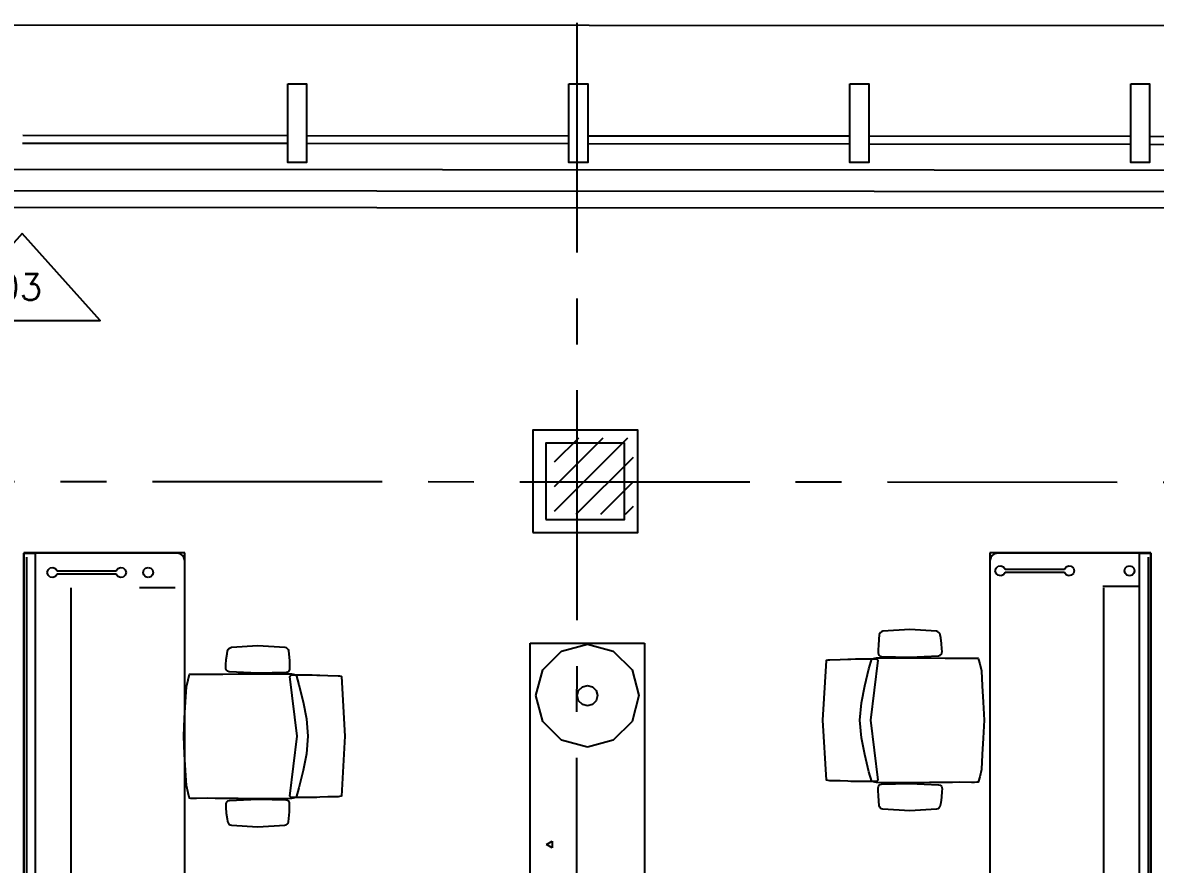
# Model space of a CAD drawing. Extents: x -4 to 325, y -1 to 181.
# Drawn here: x 12.249 to 16.563, y 34.185 to 37.39 of the extents above; entities that cross this region are included whole.
import ezdxf
from ezdxf.enums import TextEntityAlignment as Align

# ---------------------------------------------------------------- set-up
doc = ezdxf.new("R2010")
doc.units = 0
doc.header["$LTSCALE"] = 0.7
doc.header["$MEASUREMENT"] = 0
doc.linetypes.add('REC4_A1-00_PLANTA GENERAL$1$X-BB$0$CENTER', pattern=[2, 1.25, -0.25, 0.25, -0.25])
doc.linetypes.add('X-BB$0$HIDDEN2', pattern=[0.1875, 0.125, -0.0625])
doc.layers.get('0').update_dxf_attribs({"linetype": 'CONTINUOUS'})
for name, color, linetype in [('REC4_A1-00_PLANTA GENERAL$0$P3', 3, 'CONTINUOUS'), ('REC4_A1-00_PLANTA GENERAL$1$ACABADO INTERIOR', 4, 'CONTINUOUS'), ('REC4_A1-00_PLANTA GENERAL$1$BB$0$A-COLS', 251, 'CONTINUOUS'), ('REC4_A1-00_PLANTA GENERAL$1$BB$0$A-GLAZ', 251, 'CONTINUOUS'), ('REC4_A1-00_PLANTA GENERAL$1$BB$0$A-GRID', 251, 'REC4_A1-00_PLANTA GENERAL$1$X-BB$0$CENTER'), ('REC4_A1-00_PLANTA GENERAL$1$BB$0$A-WALL-PRHT', 251, 'CONTINUOUS'), ('REC4_A1-00_PLANTA GENERAL$1$FN$0$I-FURN-FREE', 1, 'CONTINUOUS'), ('REC4_A1-00_PLANTA GENERAL$1$LAMBRINES', 3, 'CONTINUOUS')]:
    doc.layers.add(name, color=color, linetype=linetype)
doc.styles.add('REC4_A1-00_PLANTA GENERAL$0$X-FN$0$ARIAL', font='arial.ttf')
doc.styles.add('ROMANS', font='romans.shx', dxfattribs={"width": 0.75})

# ---------------------------------------------------------------- blocks, each defined once
blk = doc.blocks.new('REC4_A1-00_PLANTA GENERAL', base_point=(3911.2412, -3265.1096))
at = {"layer": 'REC4_A1-00_PLANTA GENERAL$1$BB$0$A-GRID'}
h = blk.add_hatch(dxfattribs=at)
h.set_pattern_fill('ANSI31', color=8, scale=0.53)
h.set_pattern_definition([(45, (0.03352, 0.020166), (-0.046845824, 0.046845824), [])])
h.paths.add_polyline_path([(1.5678, 35.8547), (1.2166, 35.8547), (1.2166, 35.4908), (1.5678, 35.4908)])
h.paths.add_polyline_path([(8.0551, 35.8047), (7.7553, 35.8047), (7.7553, 35.5143), (8.0551, 35.5143)])
h.paths.add_polyline_path([(14.5753, 35.809), (14.2754, 35.809), (14.2754, 35.5187), (14.5753, 35.5187)])
h.paths.add_polyline_path([(21.0466, 35.804), (20.7468, 35.804), (20.7468, 35.5137), (21.0466, 35.5137)])
edge = h.paths.add_edge_path()
edge.add_arc((27.4259, 35.604), 0.1568, 0, 360)
h.paths.add_polyline_path([(34.1147, 35.7939), (33.8148, 35.7939), (33.8148, 35.5036), (34.1147, 35.5036)])
h.paths.add_polyline_path([(40.5576, 35.789), (40.2578, 35.789), (40.2578, 35.4986), (40.5576, 35.4986)])
edge = h.paths.add_edge_path()
edge.add_arc((46.9701, 35.6385), 0.2128, 0, 360)
edge = h.paths.add_edge_path()
edge.add_arc((33.9335, 29.5702), 0.1716, 0, 360)
h.paths.add_polyline_path([(1.5768, 29.8317), (1.2256, 29.8317), (1.2256, 29.4678), (1.5768, 29.4678)])
h.paths.add_polyline_path([(8.0508, 29.7868), (7.75, 29.7868), (7.75, 29.4871), (8.0508, 29.4871)])
h.paths.add_polyline_path([(14.3851, 29.7988), (14.2624, 29.7988), (14.2624, 29.4991), (14.3821, 29.4991)])
h.paths.add_polyline_path([(14.5632, 29.7988), (14.3851, 29.7988), (14.3821, 29.4991), (14.5632, 29.4991)])
h.paths.add_polyline_path([(21.1221, 29.5527), (20.7989, 29.5517), (20.7989, 29.3933), (21.1221, 29.3933)])
h.paths.add_polyline_path([(21.1221, 29.8224), (21.0453, 29.8224), (20.7989, 29.8217), (20.7989, 29.5517), (21.1221, 29.5527)])
h.paths.add_polyline_path([(27.542, 29.7729), (27.2913, 29.7729), (27.2913, 29.5231), (27.542, 29.5231)])
h.paths.add_polyline_path([(40.5264, 29.7716), (40.2757, 29.7716), (40.2757, 29.5218), (40.5264, 29.5218)])
h.paths.add_polyline_path([(47.0764, 29.8019), (46.7664, 29.8019), (46.7664, 29.4919), (47.0764, 29.4919)])
h.paths.add_polyline_path([(1.565, 23.8478), (1.2138, 23.8478), (1.2138, 23.4839), (1.565, 23.4839)])
h.paths.add_polyline_path([(7.9956, 23.8084), (7.6948, 23.8084), (7.6948, 23.5086), (7.9956, 23.5086)])
h.paths.add_polyline_path([(14.5958, 23.8058), (14.2249, 23.8067), (14.2249, 23.507), (14.5929, 23.5061)])
h.paths.add_polyline_path([(14.5258, 23.8058), (14.5958, 23.8058), (14.5929, 23.5061), (14.5258, 23.5061)], flags=16)
h.paths.add_polyline_path([(27.5327, 23.7392), (27.282, 23.7392), (27.282, 23.4894), (27.5327, 23.4894)])
edge = h.paths.add_edge_path()
edge.add_arc((33.9155, 23.6003), 0.1566, 0, 360)
h.paths.add_polyline_path([(40.5198, 23.6763), (40.2691, 23.6763), (40.2691, 23.4631), (40.5198, 23.4631)])
h.paths.add_polyline_path([(40.5198, 23.7129), (40.269, 23.7129), (40.269, 23.6763), (40.5198, 23.6763)])
h.paths.add_polyline_path([(47.0605, 23.6763), (46.8098, 23.6763), (46.8098, 23.4498), (47.0605, 23.4498)])
h.paths.add_polyline_path([(47.0605, 23.6997), (46.8098, 23.6997), (46.8098, 23.6763), (47.0605, 23.6763)])
h.paths.add_polyline_path([(1.5458, 17.8473), (1.1946, 17.8473), (1.1946, 17.4834), (1.5458, 17.4834)])
h.paths.add_polyline_path([(8.0633, 17.8071), (7.7625, 17.8071), (7.7625, 17.5074), (8.0633, 17.5074)])
h.paths.add_polyline_path([(14.4343, 17.7919), (14.3217, 17.7919), (14.3217, 17.4921), (14.4285, 17.4921)])
h.paths.add_polyline_path([(14.6226, 17.7919), (14.4343, 17.7919), (14.4285, 17.4921), (14.6226, 17.4921)])
h.paths.add_polyline_path([(27.5235, 17.756), (27.2727, 17.756), (27.2727, 17.5062), (27.5235, 17.5062)])
edge = h.paths.add_edge_path()
edge.add_arc((33.905, 17.5767), 0.1574, 0, 360)
h.paths.add_polyline_path([(40.5132, 17.7384), (40.3113, 17.7384), (40.3113, 17.5259), (40.5132, 17.5259)])
h.paths.add_polyline_path([(40.3113, 17.7384), (40.2625, 17.7384), (40.2625, 17.4886), (40.5132, 17.4886), (40.5132, 17.5259), (40.3113, 17.5259)])
h.paths.add_polyline_path([(47.0683, 17.7542), (46.7674, 17.7542), (46.7674, 17.5259), (47.0683, 17.5259)])
h.paths.add_polyline_path([(47.0683, 17.5259), (46.7674, 17.5259), (46.7674, 17.4544), (47.0683, 17.4544)])
h.paths.add_polyline_path([(1.5739, 11.86), (1.2227, 11.86), (1.2227, 11.4962), (1.5739, 11.4962)])
h.paths.add_polyline_path([(8.0659, 11.8138), (7.765, 11.8138), (7.765, 11.514), (8.0659, 11.514)])
h.paths.add_polyline_path([(14.5258, 11.7988), (14.2249, 11.7988), (14.2249, 11.499), (14.5258, 11.499)])
h.paths.add_polyline_path([(21.0742, 11.6829), (20.7512, 11.6844), (20.7512, 11.4144), (21.0742, 11.4144)])
h.paths.add_polyline_path([(21.0742, 11.7656), (20.7512, 11.7656), (20.7512, 11.6844), (21.0742, 11.6829)])
h.paths.add_polyline_path([(27.5142, 11.7439), (27.2635, 11.7439), (27.2635, 11.4941), (27.5142, 11.4941)])
edge = h.paths.add_edge_path()
edge.add_arc((33.8803, 11.59), 0.1553, 0, 360)
h.paths.add_polyline_path([(40.5065, 11.7154), (40.2558, 11.7154), (40.2558, 11.464), (40.5065, 11.464)])
h.paths.add_polyline_path([(47.0258, 11.6987), (46.775, 11.6987), (46.775, 11.4489), (47.0258, 11.4489)])
h.paths.add_polyline_path([(1.5513, 5.8383), (1.2001, 5.8383), (1.2001, 5.4744), (1.5513, 5.4744)])
h.paths.add_polyline_path([(8.0395, 5.7813), (7.7676, 5.7813), (7.7676, 5.4815), (8.0395, 5.4815)])
h.paths.add_polyline_path([(8.0685, 5.7813), (8.0395, 5.7813), (8.0395, 5.4815), (8.0685, 5.4815)])
h.paths.add_polyline_path([(14.5132, 5.7555), (14.2123, 5.7555), (14.2123, 5.4558), (14.5132, 5.4558)])
h.paths.add_polyline_path([(21.0084, 5.7048), (20.7577, 5.7048), (20.7577, 5.455), (21.0084, 5.455)])
h.paths.add_polyline_path([(27.5299, 5.7035), (27.229, 5.7035), (27.229, 5.4037), (27.5299, 5.4037)])
h.paths.add_polyline_path([(34.0162, 5.6528), (33.7655, 5.6528), (33.7655, 5.403), (34.0162, 5.403)])
h.paths.add_polyline_path([(40.4672, 5.6155), (40.2072, 5.6155), (40.2072, 5.3555), (40.4672, 5.3555)])
edge = h.paths.add_edge_path()
edge.add_arc((46.8827, 5.476), 0.1877, 0, 360)
at = {"layer": 'REC4_A1-00_PLANTA GENERAL$0$P3'}
blk.add_lwpolyline([(14.1919, 35.4485), (14.5917, 35.4485), (14.5917, 35.8389), (14.1919, 35.8389)], close=True, dxfattribs=at)
at = {"layer": 'REC4_A1-00_PLANTA GENERAL$1$ACABADO INTERIOR'}
blk.add_lwpolyline([(9.8095, 36.753), (47.6859, 36.7267)], dxfattribs=at)
at = {"layer": 'REC4_A1-00_PLANTA GENERAL$1$BB$0$A-COLS'}
for points in [[(13.2589, 37.1574), (13.3305, 37.1574), (13.3305, 36.8575), (13.2589, 36.8575)], [(14.3297, 37.1573), (14.4013, 37.1573), (14.4013, 36.8575), (14.3297, 36.8575)], [(15.3997, 37.1573), (15.4713, 37.1573), (15.4713, 36.8575), (15.3997, 36.8575)], [(16.4697, 37.1573), (16.5413, 37.1573), (16.5413, 36.8575), (16.4697, 36.8575)], [(14.2419, 35.4985), (14.5417, 35.4985), (14.5417, 35.7889), (14.2419, 35.7889)]]:
    blk.add_lwpolyline(points, close=True, dxfattribs=at)
at = {"layer": 'REC4_A1-00_PLANTA GENERAL$1$BB$0$A-GLAZ'}
for points in [[(12.2492, 36.9319), (13.2589, 36.931)], [(12.2493, 36.9619), (13.2589, 36.961)], [(13.3305, 36.9609), (14.3298, 36.9599)], [(13.3305, 36.9309), (14.3297, 36.9299)], [(14.4013, 36.9599), (15.3998, 36.9589)], [(14.4013, 36.9299), (15.3997, 36.9289)], [(15.4713, 36.9588), (16.4698, 36.9579)], [(15.4713, 36.9288), (16.4697, 36.9279)], [(16.5413, 36.9578), (17.59, 36.9568)], [(16.5413, 36.9278), (17.59, 36.9268)], [(10.0989, 36.834), (45.6974, 36.8093)]]:
    blk.add_lwpolyline(points, dxfattribs=at)
at = {"layer": 'REC4_A1-00_PLANTA GENERAL$1$BB$0$A-GRID'}
for points in [[(14.3501, -1.2847), (14.3628, 43.0092)], [(-2.6568, 35.6526), (52.8043, 35.6183)]]:
    blk.add_lwpolyline(points, dxfattribs=at)
at = {"layer": 'REC4_A1-00_PLANTA GENERAL$1$BB$0$A-WALL-PRHT'}
blk.add_line((10.0989, 37.384), (45.6974, 37.3593), dxfattribs=at)
at = {"layer": 'REC4_A1-00_PLANTA GENERAL$1$FN$0$I-FURN-FREE'}
for p, q in [((12.8673, 35.3716), (12.2542, 35.3716)), ((12.2542, 35.3716), (12.2542, 33.5324)), ((12.2542, 33.534), (12.2542, 35.37)), ((12.2542, 35.37), (12.2974, 35.37)), ((12.2634, 35.3547), (12.2634, 33.5493)), ((12.2974, 35.37), (12.2974, 33.534)), ((12.8354, 35.37), (12.2974, 35.37)), ((12.2974, 35.37), (12.2974, 33.534)), ((12.8354, 35.37), (12.2974, 35.37)), ((12.2974, 35.37), (12.2974, 35.37)), ((12.2974, 35.37), (12.2974, 33.534)), ((12.8436, 35.3689), (12.8354, 35.37)), ((12.8436, 35.3689), (12.8354, 35.37)), ((12.8514, 35.3657), (12.8436, 35.3689)), ((12.8514, 35.3657), (12.8436, 35.3689)), ((12.858, 35.3606), (12.8514, 35.3657)), ((12.858, 35.3606), (12.8514, 35.3657)), ((12.863, 35.354), (12.858, 35.3606)), ((12.863, 35.354), (12.858, 35.3606)), ((12.8662, 35.3463), (12.863, 35.354)), ((12.8662, 35.3463), (12.863, 35.354)), ((12.8673, 35.3381), (12.8662, 35.3463)), ((12.8673, 35.3381), (12.8662, 35.3463)), ((12.8673, 33.5324), (12.8673, 35.3716)), ((12.8673, 33.5659), (12.8673, 35.3381)), ((12.8673, 33.5659), (12.8673, 35.3381)), ((16.5458, 35.3716), (15.9327, 35.3716)), ((15.9327, 35.3716), (15.9327, 33.5324)), ((15.9338, 35.3463), (15.9327, 35.3381)), ((15.9338, 35.3463), (15.9327, 35.3381)), ((15.9327, 35.3381), (15.9327, 33.5659)), ((15.9327, 35.3381), (15.9327, 33.5659)), ((15.937, 35.354), (15.9338, 35.3463)), ((15.937, 35.354), (15.9338, 35.3463)), ((15.942, 35.3606), (15.937, 35.354)), ((15.942, 35.3606), (15.937, 35.354)), ((15.9486, 35.3657), (15.942, 35.3606)), ((15.9486, 35.3657), (15.942, 35.3606)), ((15.9564, 35.3689), (15.9486, 35.3657)), ((15.9564, 35.3689), (15.9486, 35.3657)), ((15.9646, 35.37), (15.9564, 35.3689)), ((15.9646, 35.37), (15.9564, 35.3689)), ((16.5026, 35.37), (15.9646, 35.37)), ((16.5026, 35.37), (15.9646, 35.37)), ((16.5026, 33.534), (16.5026, 35.37)), ((16.5026, 33.534), (16.5026, 35.37)), ((16.5026, 35.37), (16.5458, 35.37)), ((16.5026, 33.534), (16.5026, 35.37)), ((16.5366, 33.5493), (16.5366, 35.3547)), ((16.5458, 33.5324), (16.5458, 35.3716)), ((16.5458, 35.37), (16.5458, 33.534)), ((12.3429, 35.2965), (12.3458, 35.3067)), ((12.3458, 35.2864), (12.3429, 35.2965)), ((12.3458, 35.3067), (12.3537, 35.3138)), ((12.3537, 35.3138), (12.3641, 35.3156)), ((12.3641, 35.3156), (12.3739, 35.3116)), ((12.3739, 35.3116), (12.3801, 35.3031)), ((12.3801, 35.29), (12.3739, 35.2814)), ((12.3801, 35.3031), (12.6059, 35.3031)), ((12.6059, 35.29), (12.3801, 35.29)), ((12.6059, 35.3031), (12.6121, 35.3116)), ((12.6121, 35.2814), (12.6059, 35.29)), ((12.6121, 35.3116), (12.6219, 35.3156)), ((12.6219, 35.3156), (12.6323, 35.3138)), ((12.6323, 35.3138), (12.6401, 35.3067)), ((12.6401, 35.3067), (12.6431, 35.2965)), ((12.6431, 35.2965), (12.6401, 35.2864)), ((12.7081, 35.2965), (12.7107, 35.3061)), ((12.7107, 35.287), (12.7081, 35.2965)), ((12.7107, 35.3061), (12.7177, 35.3131)), ((12.7177, 35.3131), (12.7273, 35.3157)), ((12.7273, 35.3157), (12.7369, 35.3131)), ((12.7369, 35.3131), (12.7439, 35.3061)), ((12.7439, 35.3061), (12.7464, 35.2965)), ((12.7464, 35.2965), (12.7439, 35.287)), ((15.9537, 35.3031), (15.9567, 35.3133)), ((15.9567, 35.2929), (15.9537, 35.3031)), ((15.9567, 35.3133), (15.9645, 35.3203)), ((15.9645, 35.2859), (15.9567, 35.2929)), ((15.9645, 35.3203), (15.9749, 35.3222)), ((15.9749, 35.3222), (15.9847, 35.3182)), ((15.9847, 35.288), (15.9749, 35.284)), ((15.9847, 35.3182), (15.9909, 35.3097)), ((15.9909, 35.2965), (15.9847, 35.288)), ((15.9909, 35.3097), (16.2167, 35.3097)), ((15.9909, 35.3097), (15.9909, 35.3097)), ((16.2167, 35.2965), (15.9909, 35.2965)), ((16.2167, 35.3097), (16.2229, 35.3182)), ((16.2229, 35.288), (16.2167, 35.2965)), ((16.2229, 35.3182), (16.2327, 35.3222)), ((16.2327, 35.284), (16.2229, 35.288)), ((16.2327, 35.3222), (16.2431, 35.3203)), ((16.2431, 35.3203), (16.251, 35.3133)), ((16.251, 35.2929), (16.2431, 35.2859)), ((16.251, 35.3133), (16.2539, 35.3031)), ((16.2539, 35.3031), (16.251, 35.2929)), ((16.4455, 35.3031), (16.448, 35.3127)), ((16.448, 35.2935), (16.4455, 35.3031)), ((16.448, 35.3127), (16.4551, 35.3197)), ((16.4551, 35.2865), (16.448, 35.2935)), ((16.4551, 35.3197), (16.4646, 35.3223)), ((16.4646, 35.3223), (16.4742, 35.3197)), ((16.4742, 35.3197), (16.4812, 35.3127)), ((16.4812, 35.2935), (16.4742, 35.2865)), ((16.4812, 35.3127), (16.4838, 35.3031)), ((16.4838, 35.3031), (16.4812, 35.2935)), ((12.3537, 35.2793), (12.3458, 35.2864)), ((12.3641, 35.2775), (12.3537, 35.2793)), ((12.3739, 35.2814), (12.3641, 35.2775)), ((12.6219, 35.2775), (12.6121, 35.2814)), ((12.6323, 35.2793), (12.6219, 35.2775)), ((12.6401, 35.2864), (12.6323, 35.2793)), ((12.7177, 35.28), (12.7107, 35.287)), ((12.7273, 35.2774), (12.7177, 35.28)), ((12.7369, 35.28), (12.7273, 35.2774)), ((12.7439, 35.287), (12.7369, 35.28)), ((15.9749, 35.284), (15.9645, 35.2859)), ((16.2431, 35.2859), (16.2327, 35.284)), ((16.3625, 35.2444), (16.4981, 35.2444)), ((16.4646, 35.2839), (16.4551, 35.2865)), ((16.4742, 35.2865), (16.4646, 35.2839)), ((12.4331, 35.2378), (12.4331, 33.6661)), ((12.8295, 35.2378), (12.6938, 35.2378)), ((16.3669, 33.6661), (16.3669, 35.2378)), ((14.1822, 33.4941), (14.1822, 35.0267)), ((14.1822, 35.0267), (14.6178, 35.0267)), ((14.2299, 34.9257), (14.3018, 34.9975)), ((14.3018, 34.9975), (14.4, 35.0239)), ((14.4, 35.0239), (14.4982, 34.9975)), ((14.4, 35.0239), (14.4, 35.0239)), ((14.4982, 34.9975), (14.5701, 34.9257)), ((14.6178, 35.0267), (14.6178, 33.4941)), ((14.2036, 34.8275), (14.2299, 34.9257)), ((14.5701, 34.9257), (14.5964, 34.8275)), ((14.3668, 34.8467), (14.3808, 34.8607)), ((14.3808, 34.8607), (14.4, 34.8658)), ((14.4, 34.8658), (14.4192, 34.8607)), ((14.4, 34.8658), (14.4, 34.8658)), ((14.4192, 34.8607), (14.4332, 34.8467)), ((14.2299, 34.7293), (14.2036, 34.8275)), ((14.3617, 34.8275), (14.3668, 34.8467)), ((14.3668, 34.8083), (14.3617, 34.8275)), ((14.4332, 34.8467), (14.4383, 34.8275)), ((14.4383, 34.8275), (14.4332, 34.8083)), ((14.5964, 34.8275), (14.5701, 34.7293)), ((14.3808, 34.7943), (14.3668, 34.8083)), ((14.4, 34.7892), (14.3808, 34.7943)), ((14.4192, 34.7943), (14.4, 34.7892)), ((14.4332, 34.8083), (14.4192, 34.7943)), ((14.3018, 34.6574), (14.2299, 34.7293)), ((14.5701, 34.7293), (14.4982, 34.6574)), ((14.4, 34.6311), (14.3018, 34.6574)), ((14.4982, 34.6574), (14.4, 34.6311)), ((14.2442, 34.2604), (14.2663, 34.2732)), ((14.2663, 34.2476), (14.2442, 34.2604)), ((14.2442, 34.2604), (14.2442, 34.2604)), ((14.2663, 34.2732), (14.2663, 34.2476))]:
    blk.add_line(p, q, dxfattribs=at)
for points in [[(15.628, 35.079), (15.5256, 35.0726), (15.5207, 35.0711), (15.5166, 35.0684), (15.5134, 35.0645), (15.5116, 35.0598), (15.5082, 35.0215), (15.5076, 35.0011), (15.5075, 34.9909), (15.5082, 34.9859), (15.5107, 34.9814), (15.515, 34.9783), (15.5205, 34.9769), (15.6277, 34.9745), (15.7376, 34.9795), (15.7438, 34.9813), (15.7483, 34.9851), (15.7503, 34.9899), (15.7506, 34.9951), (15.7504, 35.0056), (15.7489, 35.0265), (15.7457, 35.0479), (15.7437, 35.0586), (15.7419, 35.0637), (15.7388, 35.0681), (15.7346, 35.0711), (15.7294, 35.0726), (15.628, 35.079)], [(15.438, 34.7338), (15.4434, 34.8005), (15.4564, 34.8644), (15.4721, 34.93), (15.4832, 34.9675), (15.5005, 34.9713), (15.6231, 34.9718), (15.6491, 34.9718), (15.7031, 34.9714), (15.7625, 34.9705), (15.7907, 34.9703), (15.8188, 34.9702), (15.8626, 34.9705), (15.8745, 34.9704), (15.8835, 34.9702), (15.8884, 34.9698), (15.8898, 34.9652), (15.8943, 34.9488), (15.9007, 34.9217), (15.904, 34.8647), (15.9075, 34.8022), (15.9111, 34.7338), (15.9075, 34.6655), (15.904, 34.6029), (15.9007, 34.5459), (15.8943, 34.5188), (15.8898, 34.5024), (15.8884, 34.4978), (15.8835, 34.4974), (15.8745, 34.4972), (15.8626, 34.4971), (15.8188, 34.4974), (15.7907, 34.4973), (15.7625, 34.4972), (15.7031, 34.4962), (15.6491, 34.4958), (15.6231, 34.4958), (15.5005, 34.4963), (15.4832, 34.5001), (15.4721, 34.5376), (15.4564, 34.6032), (15.4434, 34.6671), (15.438, 34.7338)], [(13.3521, 34.9062), (13.3697, 34.9058), (13.3816, 34.9052), (13.4109, 34.9036), (13.4505, 34.9034), (13.4562, 34.9027), (13.4628, 34.9012), (13.4629, 34.9011), (13.4632, 34.9005), (13.4767, 34.6728), (13.4632, 34.4452), (13.4629, 34.4446), (13.4628, 34.4445), (13.4562, 34.4429), (13.4505, 34.4422), (13.4109, 34.4421), (13.3816, 34.4405), (13.3697, 34.4398), (13.3521, 34.4394), (13.3363, 34.439), (13.2734, 34.4395), (13.2708, 34.4401), (13.2674, 34.4446), (13.2947, 34.6728), (13.2674, 34.901), (13.2708, 34.9055), (13.2734, 34.9062), (13.3363, 34.9066), (13.3521, 34.9062)]]:
    blk.add_lwpolyline(points, close=True, dxfattribs=at)
for points in [[(13.1455, 35.018), (13.2479, 35.0116), (13.2528, 35.0102), (13.2569, 35.0074), (13.2601, 35.0035), (13.262, 34.9989), (13.2653, 34.9605), (13.2659, 34.9401), (13.266, 34.9299), (13.2653, 34.9249), (13.2628, 34.9204), (13.2585, 34.9173), (13.253, 34.9159), (13.1458, 34.9135), (13.0359, 34.9186), (13.0297, 34.9203), (13.0252, 34.9241), (13.0232, 34.929), (13.0229, 34.9342), (13.0231, 34.9446), (13.0247, 34.9655), (13.0278, 34.9869), (13.0298, 34.9976), (13.0316, 35.0027), (13.0347, 35.0071), (13.039, 35.0101), (13.0441, 35.0116), (13.1455, 35.018)], [(15.4214, 34.5004), (15.4038, 34.5008), (15.3919, 34.5015), (15.3626, 34.5031), (15.323, 34.5032), (15.3173, 34.5039), (15.3107, 34.5054), (15.3106, 34.5056), (15.3103, 34.5061), (15.2968, 34.7338), (15.3103, 34.9615), (15.3106, 34.9621), (15.3107, 34.9622), (15.3173, 34.9637), (15.323, 34.9644), (15.3626, 34.9645), (15.3919, 34.9661), (15.4038, 34.9668), (15.4214, 34.9672), (15.4372, 34.9676), (15.5001, 34.9672), (15.5027, 34.9665), (15.5062, 34.962), (15.4788, 34.7338), (15.5062, 34.5056), (15.5027, 34.5011), (15.5001, 34.5004), (15.4372, 34.5), (15.4214, 34.5004)], [(13.3355, 34.6728), (13.3301, 34.6061), (13.3171, 34.5422), (13.3014, 34.4767), (13.2903, 34.4392), (13.273, 34.4353), (13.1504, 34.4349), (13.1244, 34.4349), (13.0704, 34.4352), (13.011, 34.4362), (12.9828, 34.4363), (12.9547, 34.4365), (12.9109, 34.4361), (12.899, 34.4362), (12.89, 34.4364), (12.8851, 34.4368), (12.8837, 34.4414), (12.8792, 34.4578), (12.8728, 34.4849), (12.8695, 34.5419), (12.866, 34.6045), (12.8625, 34.6728), (12.866, 34.7412), (12.8695, 34.8038), (12.8728, 34.8608), (12.8792, 34.8878), (12.8837, 34.9042), (12.8851, 34.9089), (12.89, 34.9092), (12.899, 34.9095), (12.9109, 34.9095), (12.9547, 34.9092), (12.9828, 34.9093), (13.011, 34.9095), (13.0704, 34.9104), (13.1244, 34.9108), (13.1504, 34.9108), (13.273, 34.9103), (13.2903, 34.9065), (13.3014, 34.869), (13.3171, 34.8035), (13.3301, 34.7395), (13.3355, 34.6728)], [(15.628, 34.3886), (15.5256, 34.395), (15.5207, 34.3965), (15.5166, 34.3992), (15.5134, 34.4031), (15.5116, 34.4078), (15.5082, 34.4461), (15.5076, 34.4665), (15.5075, 34.4767), (15.5082, 34.4818), (15.5107, 34.4862), (15.515, 34.4894), (15.5205, 34.4907), (15.6277, 34.4931), (15.7376, 34.4881), (15.7438, 34.4863), (15.7483, 34.4825), (15.7503, 34.4777), (15.7506, 34.4725), (15.7504, 34.4621), (15.7489, 34.4411), (15.7457, 34.4197), (15.7437, 34.409), (15.7419, 34.4039), (15.7388, 34.3995), (15.7346, 34.3966), (15.7294, 34.395), (15.628, 34.3886)], [(13.1455, 34.3276), (13.2479, 34.334), (13.2528, 34.3355), (13.2569, 34.3382), (13.2601, 34.3422), (13.262, 34.3468), (13.2653, 34.3851), (13.2659, 34.4055), (13.266, 34.4157), (13.2653, 34.4208), (13.2628, 34.4252), (13.2585, 34.4284), (13.253, 34.4298), (13.1458, 34.4322), (13.0359, 34.4271), (13.0297, 34.4253), (13.0252, 34.4215), (13.0232, 34.4167), (13.0229, 34.4115), (13.0231, 34.4011), (13.0247, 34.3802), (13.0278, 34.3587), (13.0298, 34.3481), (13.0316, 34.343), (13.0347, 34.3385), (13.039, 34.3356), (13.0441, 34.334), (13.1455, 34.3276)]]:
    blk.add_lwpolyline(points, dxfattribs=at)
at = {"layer": 'REC4_A1-00_PLANTA GENERAL$1$LAMBRINES'}
blk.add_lwpolyline([(47.686, 36.6742), (9.8098, 36.6863)], dxfattribs=at)
at = {"layer": 'REC4_A1-00_PLANTA GENERAL$1$FN$0$I-FURN-FREE', "style": 'REC4_A1-00_PLANTA GENERAL$0$X-FN$0$ARIAL', "text_generation_flag": 4}
for tag, p, height in [('ITEXT', (44.0612, 35.3807), 0.0358), ('CAPQT', (44.1235, 34.7232), 0.00704), ('CAPMC', (44.1235, 34.7232), 0.00704), ('CAPMG', (44.1235, 34.7232), 0.00704), ('STYLE', (44.1235, 34.7232), 0.0572), ('STYLE', (44.1235, 34.7232), 0.0572), ('CAPPN', (44.1235, 34.7232), 0.0715), ('L3', (44.1235, 34.7232), 0.0715), ('L1', (44.1235, 34.7232), 0.0715), ('L2', (44.1235, 34.7232), 0.0715)]:
    blk.add_attdef(tag, p, '', height=height, dxfattribs=at)
for tag, p, height, rotation in [('ITEXT', (42.9913, 35.0599), 0.0358, 30), ('ITEXT', (45.1482, 35.1235), 0.0358, 330), ('CAPPN', (43.374, 34.5216), 0.0715, 30), ('STYLE', (43.374, 34.5216), 0.0572, 30), ('STYLE', (43.374, 34.5216), 0.0572, 30), ('L1', (43.374, 34.5216), 0.0715, 30), ('L2', (43.374, 34.5216), 0.0715, 30), ('L3', (43.374, 34.5216), 0.0715, 30), ('CAPMG', (43.374, 34.5216), 0.00704, 30), ('CAPMC', (43.374, 34.5216), 0.00704, 30), ('CAPQT', (43.374, 34.5216), 0.00704, 30), ('L1', (44.8734, 34.523), 0.0715, 330), ('L3', (44.8734, 34.523), 0.0715, 330), ('L2', (44.8734, 34.523), 0.0715, 330), ('STYLE', (44.8734, 34.523), 0.0572, 330), ('STYLE', (44.8734, 34.523), 0.0572, 330), ('CAPMC', (44.8734, 34.523), 0.00704, 330), ('CAPMG', (44.8734, 34.523), 0.00704, 330), ('CAPQT', (44.8734, 34.523), 0.00704, 330), ('CAPPN', (44.8734, 34.523), 0.0715, 330), ('ITEXT', (42.2251, 34.2472), 0.0358, 60), ('ITEXT', (45.9609, 34.3573), 0.0358, 300), ('CAPPN', (42.8256, 33.9723), 0.0715, 60), ('STYLE', (42.8256, 33.9723), 0.0572, 60), ('STYLE', (42.8256, 33.9723), 0.0572, 60), ('L1', (42.8256, 33.9723), 0.0715, 60), ('L2', (42.8256, 33.9723), 0.0715, 60), ('L3', (42.8256, 33.9723), 0.0715, 60), ('CAPMG', (42.8256, 33.9723), 0.00704, 60), ('CAPMC', (42.8256, 33.9723), 0.00704, 60), ('CAPQT', (42.8256, 33.9723), 0.00704, 60), ('L1', (45.4227, 33.9746), 0.0715, 300), ('L3', (45.4227, 33.9746), 0.0715, 300), ('L2', (45.4227, 33.9746), 0.0715, 300), ('CAPPN', (45.4227, 33.9746), 0.0715, 300), ('STYLE', (45.4227, 33.9746), 0.0572, 300), ('STYLE', (45.4227, 33.9746), 0.0572, 300), ('CAPMC', (45.4227, 33.9746), 0.00704, 300), ('CAPMG', (45.4227, 33.9746), 0.00704, 300), ('CAPQT', (45.4227, 33.9746), 0.00704, 300), ('CAPPN', (42.6254, 33.2225), 0.0715, 90), ('STYLE', (42.6254, 33.2225), 0.0572, 90), ('STYLE', (42.6254, 33.2225), 0.0572, 90), ('L3', (42.6254, 33.2225), 0.0715, 90), ('L1', (42.6254, 33.2225), 0.0715, 90), ('L2', (42.6254, 33.2225), 0.0715, 90), ('ITEXT', (41.9679, 33.1602), 0.0358, 90), ('ITEXT', (46.2817, 33.2874), 0.0358, 270), ('CAPQT', (42.6254, 33.2225), 0.00704, 90), ('CAPMG', (42.6254, 33.2225), 0.00704, 90), ('CAPMC', (42.6254, 33.2225), 0.00704, 90), ('CAPPN', (45.6242, 33.2251), 0.0715, 270), ('L3', (45.6242, 33.2251), 0.0715, 270), ('L2', (45.6242, 33.2251), 0.0715, 270), ('L1', (45.6242, 33.2251), 0.0715, 270), ('STYLE', (45.6242, 33.2251), 0.0572, 270), ('STYLE', (45.6242, 33.2251), 0.0572, 270), ('CAPMC', (45.6242, 33.2251), 0.00704, 270), ('CAPMG', (45.6242, 33.2251), 0.00704, 270), ('CAPQT', (45.6242, 33.2251), 0.00704, 270), ('CAPPN', (42.8269, 32.4729), 0.0715, 120), ('STYLE', (42.8269, 32.4729), 0.0572, 120), ('STYLE', (42.8269, 32.4729), 0.0572, 120), ('L1', (42.8269, 32.4729), 0.0715, 120), ('L2', (42.8269, 32.4729), 0.0715, 120), ('L3', (42.8269, 32.4729), 0.0715, 120), ('CAPMG', (42.8269, 32.4729), 0.00704, 120), ('CAPMC', (42.8269, 32.4729), 0.00704, 120), ('CAPQT', (42.8269, 32.4729), 0.00704, 120), ('CAPPN', (45.424, 32.4752), 0.0715, 240), ('STYLE', (45.424, 32.4752), 0.0572, 240), ('STYLE', (45.424, 32.4752), 0.0572, 240), ('L2', (45.424, 32.4752), 0.0715, 240), ('L3', (45.424, 32.4752), 0.0715, 240), ('L1', (45.424, 32.4752), 0.0715, 240), ('CAPMG', (45.424, 32.4752), 0.00704, 240), ('CAPQT', (45.424, 32.4752), 0.00704, 240), ('CAPMC', (45.424, 32.4752), 0.00704, 240), ('ITEXT', (42.2887, 32.0903), 0.0358, 120), ('ITEXT', (46.0245, 32.2004), 0.0358, 240), ('CAPPN', (43.3762, 31.9246), 0.0715, 150), ('STYLE', (43.3762, 31.9246), 0.0572, 150), ('STYLE', (43.3762, 31.9246), 0.0572, 150), ('L1', (43.3762, 31.9246), 0.0715, 150), ('L2', (43.3762, 31.9246), 0.0715, 150), ('L3', (43.3762, 31.9246), 0.0715, 150), ('CAPPN', (44.8757, 31.9259), 0.0715, 210), ('STYLE', (44.8757, 31.9259), 0.0572, 210), ('STYLE', (44.8757, 31.9259), 0.0572, 210), ('L2', (44.8757, 31.9259), 0.0715, 210), ('L3', (44.8757, 31.9259), 0.0715, 210), ('L1', (44.8757, 31.9259), 0.0715, 210), ('CAPMG', (43.3762, 31.9246), 0.00704, 150), ('CAPMC', (43.3762, 31.9246), 0.00704, 150), ('CAPQT', (43.3762, 31.9246), 0.00704, 150), ('CAPMG', (44.8757, 31.9259), 0.00704, 210), ('CAPMC', (44.8757, 31.9259), 0.00704, 210), ('CAPQT', (44.8757, 31.9259), 0.00704, 210), ('CAPPN', (44.1261, 31.7244), 0.0715, 180), ('L3', (44.1261, 31.7244), 0.0715, 180), ('L1', (44.1261, 31.7244), 0.0715, 180), ('L2', (44.1261, 31.7244), 0.0715, 180), ('STYLE', (44.1261, 31.7244), 0.0572, 180), ('STYLE', (44.1261, 31.7244), 0.0572, 180), ('CAPMG', (44.1261, 31.7244), 0.00704, 180), ('CAPMC', (44.1261, 31.7244), 0.00704, 180), ('CAPQT', (44.1261, 31.7244), 0.00704, 180), ('ITEXT', (43.1014, 31.3241), 0.0358, 150), ('ITEXT', (45.2583, 31.3876), 0.0358, 210), ('ITEXT', (44.1884, 31.0669), 0.0358, 180)]:
    blk.add_attdef(tag, p, '', height=height, rotation=rotation, dxfattribs=at)
for tag, p, height, width in [('ITEXT', (44.1112, 34.7804), 0.0286, 0.75), ('PSUT1', (44.1235, 34.7232), 0.0572, 0.65), ('PSUT2', (44.1235, 34.7232), 0.0572, 0.65), ('PSUT3', (44.1235, 34.7232), 0.0572, 0.65)]:
    blk.add_attdef(tag, p, '', height=height, dxfattribs=dict(at, width=width))
for tag, p, height, rotation, width in [('ITEXT', (43.3348, 34.565), 0.0286, 30, 0.75), ('PSUT1', (43.374, 34.5216), 0.0572, 30, 0.65), ('PSUT2', (43.374, 34.5216), 0.0572, 30, 0.65), ('PSUT3', (43.374, 34.5216), 0.0572, 30, 0.65), ('ITEXT', (44.8914, 34.5786), 0.0286, 330, 0.75), ('PSUT1', (44.8734, 34.523), 0.0572, 330, 0.65), ('PSUT2', (44.8734, 34.523), 0.0572, 330, 0.65), ('PSUT3', (44.8734, 34.523), 0.0572, 330, 0.65), ('PSUT1', (42.8256, 33.9723), 0.0572, 60, 0.65), ('PSUT2', (42.8256, 33.9723), 0.0572, 60, 0.65), ('PSUT3', (42.8256, 33.9723), 0.0572, 60, 0.65), ('ITEXT', (42.77, 33.9903), 0.0286, 60, 0.75), ('ITEXT', (45.4661, 34.0138), 0.0286, 300, 0.75), ('PSUT1', (45.4227, 33.9746), 0.0572, 300, 0.65), ('PSUT2', (45.4227, 33.9746), 0.0572, 300, 0.65), ('PSUT3', (45.4227, 33.9746), 0.0572, 300, 0.65), ('PSUT3', (42.6254, 33.2225), 0.0572, 90, 0.65), ('PSUT1', (42.6254, 33.2225), 0.0572, 90, 0.65), ('PSUT2', (42.6254, 33.2225), 0.0572, 90, 0.65), ('ITEXT', (42.5682, 33.2102), 0.0286, 90, 0.75), ('PSUT1', (45.6242, 33.2251), 0.0572, 270, 0.65), ('PSUT2', (45.6242, 33.2251), 0.0572, 270, 0.65), ('PSUT3', (45.6242, 33.2251), 0.0572, 270, 0.65), ('ITEXT', (45.6814, 33.2373), 0.0286, 270, 0.75), ('PSUT2', (42.8269, 32.4729), 0.0572, 120, 0.65), ('PSUT1', (42.8269, 32.4729), 0.0572, 120, 0.65), ('PSUT3', (42.8269, 32.4729), 0.0572, 120, 0.65), ('ITEXT', (42.7835, 32.4337), 0.0286, 120, 0.75), ('PSUT2', (45.424, 32.4752), 0.0572, 240, 0.65), ('PSUT3', (45.424, 32.4752), 0.0572, 240, 0.65), ('PSUT1', (45.424, 32.4752), 0.0572, 240, 0.65), ('ITEXT', (45.4797, 32.4572), 0.0286, 240, 0.75), ('PSUT1', (43.3762, 31.9246), 0.0572, 150, 0.65), ('PSUT2', (43.3762, 31.9246), 0.0572, 150, 0.65), ('PSUT3', (43.3762, 31.9246), 0.0572, 150, 0.65), ('PSUT2', (44.8757, 31.9259), 0.0572, 210, 0.65), ('PSUT3', (44.8757, 31.9259), 0.0572, 210, 0.65), ('PSUT1', (44.8757, 31.9259), 0.0572, 210, 0.65), ('ITEXT', (43.3583, 31.8689), 0.0286, 150, 0.75), ('ITEXT', (44.9149, 31.8825), 0.0286, 210, 0.75), ('PSUT3', (44.1261, 31.7244), 0.0572, 180, 0.65), ('PSUT1', (44.1261, 31.7244), 0.0572, 180, 0.65), ('PSUT2', (44.1261, 31.7244), 0.0572, 180, 0.65), ('ITEXT', (44.1384, 31.6672), 0.0286, 180, 0.75)]:
    blk.add_attdef(tag, p, '', height=height, rotation=rotation, dxfattribs=dict(at, width=width))

msp = doc.modelspace()

# ---------------------------------------------------------------- block references
at = {"linetype": 'X-BB$0$HIDDEN2'}
msp.add_blockref('REC4_A1-00_PLANTA GENERAL', (3911.2412, -3265.1096), dxfattribs=at)

# ---------------------------------------------------------------- next in the draw order: linework, layer by layer
msp.add_lwpolyline([(12.2473, 36.587), (11.9497, 36.2562), (12.5448, 36.2562), (12.2473, 36.587)])

# ---------------------------------------------------------------- next in the draw order: texts
at = {"color": 7, "ltscale": 0.01, "style": 'ROMANS'}
msp.add_text('03', height=0.1, dxfattribs=at).set_placement((12.1521, 36.3837), align=Align.MIDDLE_LEFT)

doc.saveas('drawing.dxf')
